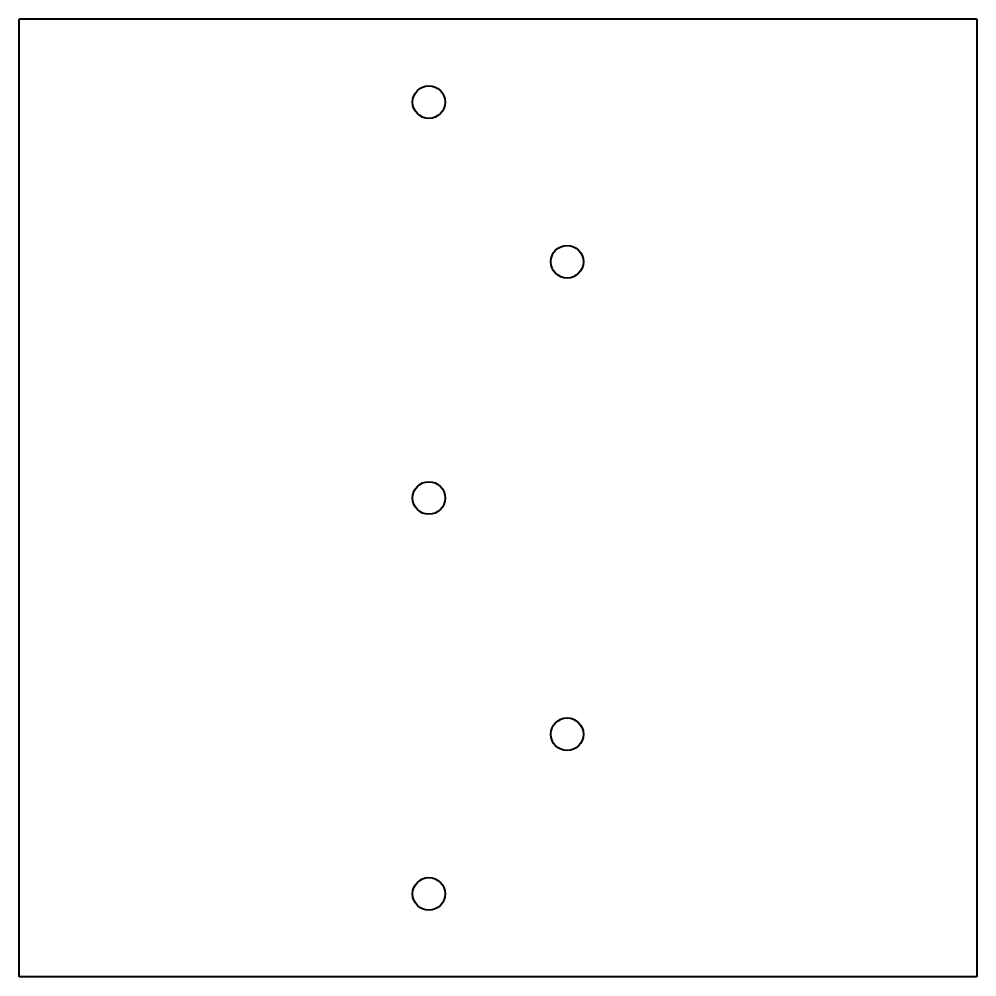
# Model space of a CAD drawing. Header units: millimetres. Extents: x -132 to 18, y 370 to 520.
import ezdxf

# ---------------------------------------------------------------- set-up
doc = ezdxf.new("R2010")
doc.units = ezdxf.units.MM
doc.layers.add('Visible', color=7, linetype='Continuous', lineweight=40)

msp = doc.modelspace()

# ---------------------------------------------------------------- linework, layer by layer
at = {"layer": 'Visible'}
for p, q in [((17.5, 520.4), (-132.5, 520.4)), ((-132.5, 370.4), (-132.5, 520.4)), ((17.5, 520.4), (17.5, 370.4)), ((17.5, 370.4), (-132.5, 370.4))]:
    msp.add_line(p, q, dxfattribs=at)
for centre in [(-68.33, 507.4), (-46.67, 482.4), (-68.33, 445.4), (-46.67, 408.4), (-68.33, 383.4)]:
    msp.add_circle(centre, 2.55, dxfattribs=at)

doc.saveas('drawing.dxf')
